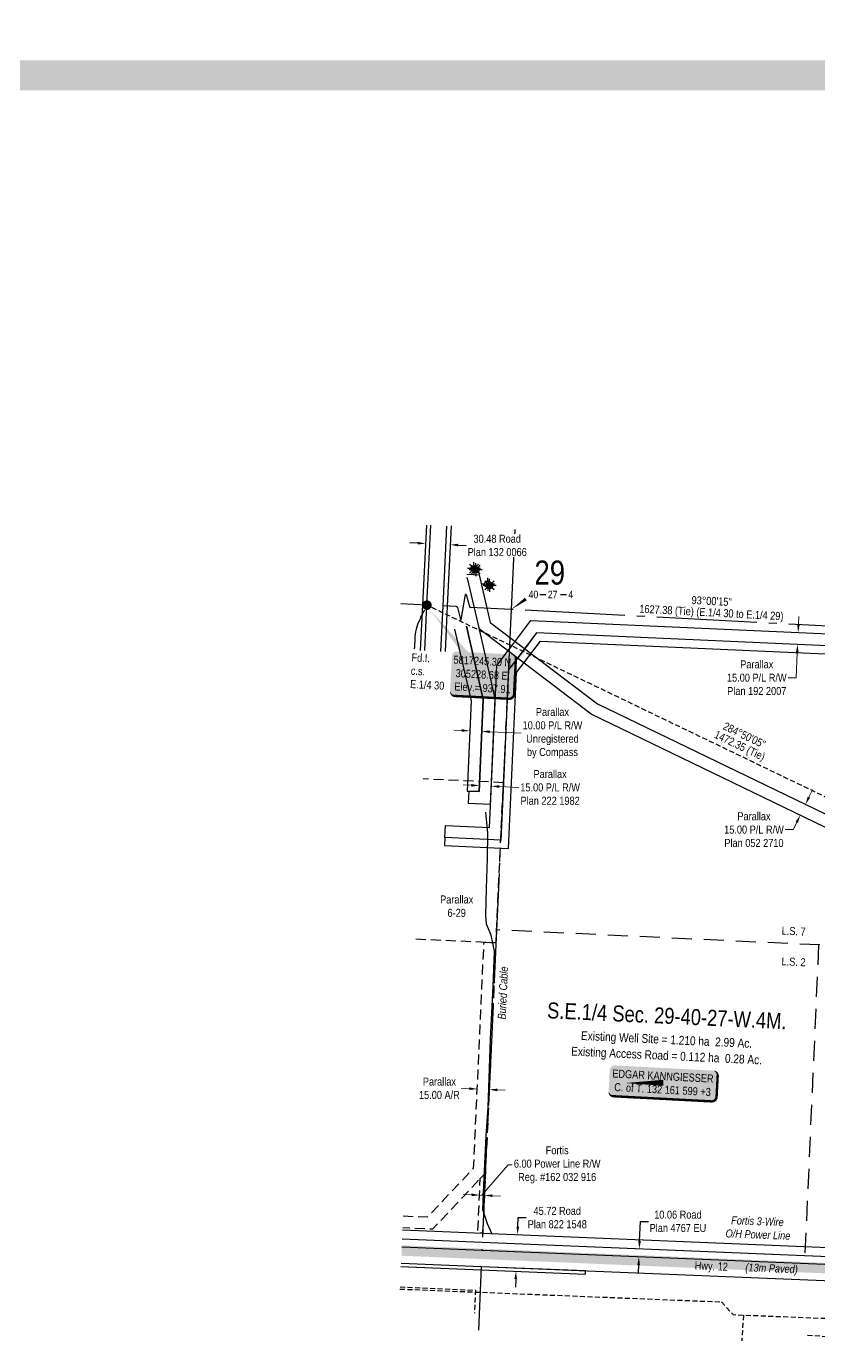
# Model space of a CAD drawing. Extents: x 303473 to 311369, y 5810487 to 5821147.
# Drawn here: x 305447 to 306436, y 5816284 to 5817931 of the extents above; entities that cross this region are included whole.
import ezdxf
from ezdxf.enums import TextEntityAlignment as Align

# ---------------------------------------------------------------- set-up
doc = ezdxf.new("R2010")
doc.units = 0
doc.header["$LTSCALE"] = 5
doc.header["$PDSIZE"] = 0.5
for name, pattern in [('foc-ACCESSROAD', [3.75, 2.5, -1.25]), ('foc-FLOWLINE', [3.75, 2.5, -1.25]), ('foc-LSD', [8, 5, -3]), ('foc-QUARTERLINE', [33, 25, -3, 2, -3]), ('foc-TIELINE', [1.875, 1.25, -0.625]), ('UG_PIPE', [1.875, 1.25, -0.625])]:
    doc.linetypes.add(name, pattern=pattern)
doc.layers.get('Defpoints').update_dxf_attribs({"color": 9})
for name, color, linetype in [('10', 1, 'Continuous'), ('9', 3, 'Continuous'), ('AS-CABLE', 224, 'foc-CABLE'), ('AS-DRILL-T', 8, 'Continuous'), ('AS-PIPE-UG', 44, 'UG_PIPE'), ('AS-POWER', 104, 'foc-POWER'), ('AS-ROADS', 254, 'Continuous'), ('AS-TELUS', 224, 'foc-TEL'), ('C-RW', 13, 'Continuous'), ('C-SYMBOL', 7, 'Continuous'), ('C-WS', 13, 'foc-ACCESSROAD'), ('C-WS-S', 8, 'Continuous'), ('CG-NOTES', 7, 'Continuous'), ('DETAIL-T', 7, 'Continuous'), ('F-EZE', 190, 'foc-FLOWLINE'), ('F-WS-S', 8, 'Continuous'), ('L-AREAREQUIRED', 7, 'Continuous'), ('L-AREAWORK', 5, 'Continuous'), ('L-BD', 7, 'Continuous'), ('L-MON', 1, 'Continuous'), ('L-ROAD-T', 7, 'Continuous'), ('L-SEC', 7, 'Continuous'), ('L-SECLBL', 7, 'Continuous'), ('L-SECQ', 8, 'foc-QUARTERLINE'), ('L-SECTION-LSD', 7, 'foc-LSD'), ('L-TIE', 7, 'foc-TIELINE'), ('L-TITLEDB', 4, 'Continuous'), ('L-TITLEDB-T', 4, 'Continuous')]:
    doc.layers.add(name, color=color, linetype=linetype)
for name, color, linetype, lineweight in [('C-RW-T', 13, 'Continuous', 9), ('F-RW-T', 190, 'Continuous', 9), ('T-TEXT', 48, 'Continuous', 18)]:
    doc.layers.add(name, color=color, linetype=linetype, lineweight=lineweight)
doc.layers.add('DISCLAIMER', color=7, linetype='Continuous', plot=False)
doc.styles.add('100L', font='ARIALN.TTF', dxfattribs={"height": 11})
doc.styles.add('175L', font='ARIALN.TTF', dxfattribs={"height": 20})
doc.styles.add('80', font='ARIALN.TTF', dxfattribs={"height": 10})
doc.styles.add('80CG', font='ARIALN.TTF', dxfattribs={"height": 10})
doc.styles.add('80L', font='ARIALN.TTF', dxfattribs={"height": 10})
doc.styles.add('80LS', font='ARIALNI.TTF', dxfattribs={"height": 10})
doc.styles.add('foc-LtypeFont', font='ARIALN.TTF', dxfattribs={"height": 7.35})
doc.styles.add('SIMPLEX', font='ARIALN.TTF')
doc.linetypes.add('foc-CABLE', pattern='A,2,-1,["C",foc-LtypeFont,S=0.2,R=0,X=-0.625,Y=-0.75],-1.24,8', length=12.24)
doc.linetypes.add('foc-POWER', pattern='A,6,-1,["P",foc-LtypeFont,S=0.2,R=0,X=-0.625,Y=-0.75],-1.24,4', length=12.24)
doc.linetypes.add('foc-POWER-NOLINE', pattern='A,0,-4,["P",foc-LtypeFont,S=0.2,R=0,X=-0.625,Y=-0.75],-8.24', length=12.24)
doc.linetypes.add('foc-TEL', pattern='A,2,-1,["T",foc-LtypeFont,S=0.2,R=0,X=-0.425,Y=-0.75],-1.24,8', length=12.24)
doc.linetypes.add('foc-TEL-NOLINE', pattern='A,0,-2,["T",foc-LtypeFont,S=0.2,R=0,X=-0.425,Y=-0.75],-10.24', length=12.24)
doc.dimstyles.new('Compass 5 000', dxfattribs={"dimscale": 5, "dimtxt": 9, "dimasz": 2, "dimexe": 0.2, "dimexo": 0.0625, "dimgap": 0.5, "dimtad": 0, "dimtih": 1, "dimtoh": 1, "dimzin": 0, "dimdsep": 46, "dimtxsty": '80CG', "dimcen": 0.1, "dimse1": 1, "dimse2": 1, "dimclrd": 256, "dimclrt": 256, "dimaunit": 1, "dimadec": 4, "dimazin": 0, "dimtfac": 0.06, "dimtofl": 0, "dimtmove": 0, "dimatfit": 1, "dimfxl": 0.2, "dimtolj": 1, "dimtzin": 0, "dimlwd": -1, "dimarcsym": 0})

# ---------------------------------------------------------------- blocks, each defined once
blk = doc.blocks.new('L-SECLBL')
at = {"layer": '9', "color": 7}
for p, q in [((-5.1, -27.8), (-12.3, -27.8)), ((20.7, -27.8), (13.5, -27.8))]:
    blk.add_line(p, q, dxfattribs=at)
at = {"layer": '10', "color": 2, "style": 'SIMPLEX'}
blk.add_attdef('SEC', text='', height=30, dxfattribs=at).set_placement((0, 0), align=Align.MIDDLE)
at = {"layer": '10', "color": 5, "style": '80L'}
blk.add_attdef('TWP', text='', height=9.5, dxfattribs=at).set_placement((-14.4, -27.4), align=Align.MIDDLE_RIGHT)
blk.add_attdef('RGE', text='', height=9.5, dxfattribs=at).set_placement((3.6, -27.4), align=Align.MIDDLE_CENTER)
blk.add_attdef('MER', text='', height=9.5, dxfattribs=at).set_placement((23.2, -27.4), align=Align.MIDDLE_LEFT)
blk = doc.blocks.new('*D383')
at = {"layer": 'Defpoints', "color": 0, "transparency": 16777216}
for p in [(306203.1, 5816403.8), (306202.7, 5816393.7), (306212, 5816393.3)]:
    blk.add_point(p, dxfattribs=at)
at = {"layer": 'L-TITLEDB-T', "transparency": 16777216}
for p, q in [((306212.8, 5816413.4), (306213.8, 5816437.8)), ((306213.8, 5816437.8), (306223.8, 5816437.8)), ((306211.6, 5816383.3), (306211.2, 5816373.3))]:
    blk.add_line(p, q, dxfattribs=at)
for points in [[(306211.2, 5816413.5), (306214.5, 5816413.3), (306212.4, 5816403.4)], [(306210, 5816383.4), (306213.3, 5816383.3), (306212, 5816393.3)]]:
    blk.add_solid(points, dxfattribs=at)
at = {"layer": 'L-TITLEDB-T', "transparency": 16777216, "insert": (306260.7, 5816437.8), "char_height": 10, "attachment_point": 5, "style": '80CG'}
blk.add_mtext('\\A1;10.06 Road \\PPlan 4767 EU', dxfattribs=at)
blk = doc.blocks.new('*D384')
at = {"layer": 'Defpoints', "color": 0, "transparency": 16777216}
for p in [(306013, 5816470.5), (306013.1, 5816473.4), (306019.1, 5816473.1)]:
    blk.add_point(p, dxfattribs=at)
at = {"layer": 'F-RW-T', "transparency": 16777216}
for p, q in [((306016, 5816470.4), (306048.6, 5816508.4)), ((306048.6, 5816508.4), (306053.6, 5816508.4)), ((306003, 5816471), (305993, 5816471.5)), ((306019, 5816470.3), (306013, 5816470.5)), ((306029, 5816469.8), (306039, 5816469.4))]:
    blk.add_line(p, q, dxfattribs=at)
for points in [[(306003, 5816472.7), (306002.9, 5816469.3), (306013, 5816470.5)], [(306029.1, 5816471.5), (306028.9, 5816468.2), (306019, 5816470.3)]]:
    blk.add_solid(points, dxfattribs=at)
at = {"layer": 'F-RW-T', "transparency": 16777216, "insert": (306109.9, 5816508.4), "char_height": 10, "attachment_point": 5, "style": '80CG'}
blk.add_mtext('\\A1;Fortis\\P6.00 Power Line R/W\\PReg. #162 032 916', dxfattribs=at)
blk = doc.blocks.new('*D385')
at = {"layer": 'Defpoints', "color": 0, "transparency": 16777216}
for p in [(306102.7, 5816419.5), (306058.5, 5816375.6), (306100.8, 5816373.9)]:
    blk.add_point(p, dxfattribs=at)
at = {"layer": 'L-TITLEDB-T', "transparency": 16777216}
for p, q in [((306060.8, 5816431.2), (306061.3, 5816442.5)), ((306061.3, 5816442.5), (306071.3, 5816442.5)), ((306058.1, 5816365.6), (306057.7, 5816355.7))]:
    blk.add_line(p, q, dxfattribs=at)
for points in [[(306059.1, 5816431.3), (306062.4, 5816431.2), (306060.4, 5816421.2)], [(306056.4, 5816365.7), (306059.7, 5816365.6), (306058.5, 5816375.6)]]:
    blk.add_solid(points, dxfattribs=at)
at = {"layer": 'L-TITLEDB-T', "transparency": 16777216, "insert": (306110, 5816442.5), "char_height": 10, "attachment_point": 5, "style": '80CG', "bg_fill": 3, "box_fill_scale": 1.1, "bg_fill_color": 256, "bg_fill_true_color": 13158600, "bg_fill_transparency": 0}
blk.add_mtext('\\A1;45.72 Road\\PPlan 822 1548', dxfattribs=at)
blk = doc.blocks.new('*D386')
at = {"layer": 'C-RW-T', "transparency": 16777216}
for p, q in [((306424.3, 5816967.6), (306428.7, 5816976.7)), ((306404.8, 5816927.1), (306394.8, 5816927.1)), ((306409.1, 5816936.1), (306404.8, 5816927.1))]:
    blk.add_line(p, q, dxfattribs=at)
for points in [[(306422.8, 5816968.4), (306425.8, 5816966.9), (306420, 5816958.6)], [(306407.6, 5816936.9), (306410.6, 5816935.4), (306413.5, 5816945.1)]]:
    blk.add_solid(points, dxfattribs=at)
at = {"layer": 'Defpoints', "color": 0, "transparency": 16777216}
for p in [(306420, 5816958.6), (306450.4, 5816944), (306443.9, 5816930.4)]:
    blk.add_point(p, dxfattribs=at)
at = {"layer": 'C-RW-T', "transparency": 16777216, "insert": (306355.7, 5816927.1), "char_height": 10, "attachment_point": 5, "style": '80CG'}
blk.add_mtext('\\A1;Parallax\\P15.00 P/L R/W\\PPlan 052 2710', dxfattribs=at)
blk = doc.blocks.new('fdia')
at = {"color": 255, "const_width": 1}
blk.add_lwpolyline([(-0.5, 0, 1), (0.5, 0, 1)], format="xyb", close=True, dxfattribs=at)
blk = doc.blocks.new('Fdiaa')
blk.add_blockref('fdia', (0, 0))
blk = doc.blocks.new('fdib')
at = {"color": 1, "const_width": 1.6}
blk.add_lwpolyline([(-0.4, 0, 1), (0.4, 0, 1)], format="xyb", close=True, dxfattribs=at)
at = {"color": 1}
blk.add_circle((0, 0), 0.8, dxfattribs=at)
blk = doc.blocks.new('Fdibb')
blk.add_blockref('fdib', (0, 0))
blk = doc.blocks.new('fdicc')
for name in ['Fdibb', 'Fdiaa']:
    blk.add_blockref(name, (0, 0))
blk = doc.blocks.new('FDI')
blk.add_blockref('fdicc', (0, 0))
blk = doc.blocks.new('Linebrk')
blk.add_lwpolyline([(0, 0.00175, -0.346152), (-0.00019, 0.0015), (-0.00314, 0.00055, 0.772575), (-0.00312, 0.00036), (0.00312, -0.00036, -0.772575), (0.00314, -0.00055), (0.00019, -0.0015, 0.346152), (0, -0.00175)], format="xyb")
blk = doc.blocks.new('*D392')
at = {"layer": 'C-RW-T', "transparency": 16777216}
for p, q in [((306411.3, 5817183.4), (306411.7, 5817193.4)), ((306409.7, 5817148.4), (306408.3, 5817116.9)), ((306408.3, 5817116.9), (306398.3, 5817116.9))]:
    blk.add_line(p, q, dxfattribs=at)
for points in [[(306409.6, 5817183.5), (306412.9, 5817183.3), (306410.8, 5817173.4)], [(306408, 5817148.5), (306411.4, 5817148.4), (306410.1, 5817158.4)]]:
    blk.add_solid(points, dxfattribs=at)
at = {"layer": 'Defpoints', "color": 0, "transparency": 16777216}
for p in [(306275, 5817179.5), (306274.3, 5817164.5), (306410.1, 5817158.4)]:
    blk.add_point(p, dxfattribs=at)
at = {"layer": 'C-RW-T', "transparency": 16777216, "insert": (306359.2, 5817116.9), "char_height": 10, "attachment_point": 5, "style": '80CG'}
blk.add_mtext('\\A1;Parallax\\P15.00 P/L R/W\\PPlan 192 2007', dxfattribs=at)
blk = doc.blocks.new('BH-Existing')
at = {"layer": 'AS-DRILL-T'}
h = blk.add_hatch(color=256, dxfattribs=at)
h.dxf.hatch_style = 1
edge = h.paths.add_edge_path()
edge.add_arc((0, 0), 0.5, 0, 360)
blk.add_circle((0, 0), 0.5, dxfattribs=at)
blk = doc.blocks.new('Gabd')
for p, q in [((-0.81, 0), (-1.62, 0)), ((0, 0.81), (0, 1.62)), ((1.62, 0), (0.81, 0)), ((0, -0.81), (0, -1.62))]:
    blk.add_line(p, q)
blk.add_circle((0, 0), 0.8)
blk = doc.blocks.new('GAS')
h = blk.add_hatch(color=255)
h.dxf.hatch_style = 1
edge = h.paths.add_edge_path()
edge.add_arc((0, 0), 0.9, 0, 360)
for p, q in [((-0.81, 0), (-1.62, 0)), ((-0.57, 0.57), (-1.14, 1.14)), ((0, 0.81), (0, 1.62)), ((0.57, 0.57), (1.14, 1.14)), ((1.62, 0), (0.81, 0)), ((-0.57, -0.57), (-1.14, -1.14)), ((0, -0.81), (0, -1.62)), ((1.14, -1.14), (0.57, -0.57))]:
    blk.add_line(p, q)
blk.add_circle((0, 0), 0.8)
blk = doc.blocks.new('*D394')
at = {"layer": 'C-RW-T', "transparency": 16777216}
for p, q in [((306000.1, 5816603.5), (305990.1, 5816604)), ((306035.1, 5816601.9), (306045, 5816601.5))]:
    blk.add_line(p, q, dxfattribs=at)
for points in [[(306000.2, 5816605.2), (306000, 5816601.9), (306010.1, 5816603.1)], [(306035.1, 5816603.6), (306035, 5816600.3), (306025.1, 5816602.4)]]:
    blk.add_solid(points, dxfattribs=at)
at = {"layer": 'Defpoints', "color": 0, "transparency": 16777216}
for p in [(306025.1, 5816602.4), (306009.7, 5816595.1), (306024.7, 5816594.4)]:
    blk.add_point(p, dxfattribs=at)
at = {"layer": 'C-RW-T', "transparency": 16777216, "insert": (305962.8, 5816604), "char_height": 10, "attachment_point": 5, "style": '80CG'}
blk.add_mtext('\\A1;Parallax\\P15.00 A/R', dxfattribs=at)
blk = doc.blocks.new('*U397')
h = blk.add_hatch(color=59)
edge = h.paths.add_edge_path()
edge.add_line((-61.5, -20), (61.5, -20))
edge.add_arc((61.5, -14), 6, 270, 360)
edge.add_line((67.5, -14), (67.5, 12.5))
edge.add_arc((61.5, 12.5), 6, 0, 90)
edge.add_line((61.5, 18.5), (-61.5, 18.5))
edge.add_arc((-61.5, 12.5), 6, 90, 180)
edge.add_line((-67.5, 12.5), (-67.5, -14))
edge.add_arc((-61.5, -14), 6, 180, 270)
at = {"color": 1, "flags": 128}
blk.add_lwpolyline([(-61.5, -20, 3, 3, 0), (61.5, -20, 3, 3, 0.414214), (67.5, -14, 3, 3, 0), (67.5, 12.5, 3, 0, 0.414214), (61.5, 18.5, 0, 0, 0), (-61.5, 18.5, 0, 0, 0.414214), (-67.5, 12.5, 0, 0, 0), (-67.5, -14, 0, 3, 0.414214)], format="xyseb", close=True, dxfattribs=at)
blk.add_lwpolyline([(-47.7, -2.8, 0, 7.5, 0), (0, 0, 0, 0, 0)], format="xyseb", dxfattribs=at)
at = {"color": 1, "style": '80'}
blk.add_attdef('ENTER_TEXT_001', (-36.3, -5), '', height=10, dxfattribs=at)
blk = doc.blocks.new('*U414')
h = blk.add_hatch(color=254)
edge = h.paths.add_edge_path()
edge.add_line((-34, -28.5), (34, -28.5))
edge.add_arc((34, -22.5), 6, 270, 360)
edge.add_line((40, -22.5), (40, 21))
edge.add_arc((34, 21), 6, 0, 90)
edge.add_line((34, 27), (-34, 27))
edge.add_arc((-34, 21), 6, 90, 180)
edge.add_line((-40, 21), (-40, -22.5))
edge.add_arc((-34, -22.5), 6, 180, 270)
at = {"color": 1, "flags": 128}
blk.add_lwpolyline([(-70.4, 77.5, 0, 10, 0), (0, 0, 5, 5, 0)], format="xyseb", dxfattribs=at)
blk.add_lwpolyline([(-34, -28.5, 3, 3, 0), (34, -28.5, 3, 3, 0.414214), (40, -22.5, 3, 3, 0), (40, 21, 3, 0, 0.414214), (34, 27, 0, 0, 0), (-34, 27, 0, 0, 0.414214), (-40, 21, 0, 0, 0), (-40, -22.5, 0, 3, 0.414214)], format="xyseb", close=True, dxfattribs=at)
at = {"color": 1, "style": '80'}
blk.add_attdef('ENTER_TEXT_001', (-36.3, -5), '', height=10, dxfattribs=at)
blk = doc.blocks.new('*D475')
at = {"layer": 'C-RW-T', "transparency": 16777216}
for p, q in [((306002.6, 5816982.5), (305992.7, 5816983)), ((306037.6, 5816980.9), (306062, 5816979.8))]:
    blk.add_line(p, q, dxfattribs=at)
for points in [[(306002.7, 5816984.2), (306002.6, 5816980.8), (306012.6, 5816982.1)], [(306037.7, 5816982.6), (306037.5, 5816979.3), (306027.6, 5816981.4)]]:
    blk.add_solid(points, dxfattribs=at)
at = {"layer": 'Defpoints', "color": 0, "transparency": 16777216}
for p in [(306013.7, 5817005.9), (306028.7, 5817005.2), (306027.6, 5816981.4)]:
    blk.add_point(p, dxfattribs=at)
at = {"layer": 'C-RW-T', "transparency": 16777216, "insert": (306101.1, 5816979.8), "char_height": 10, "attachment_point": 5, "style": '80CG'}
blk.add_mtext('\\A1;Parallax\\P15.00 P/L R/W\\PPlan 222 1982', dxfattribs=at)
blk = doc.blocks.new('*D476')
at = {"layer": 'C-RW-T', "transparency": 16777216}
for p, q in [((305990.7, 5817051), (305980.8, 5817051.4)), ((306025.7, 5817049.4), (306065, 5817047.6))]:
    blk.add_line(p, q, dxfattribs=at)
for points in [[(305990.8, 5817052.7), (305990.7, 5817049.3), (306000.7, 5817050.5)], [(306025.8, 5817051.1), (306025.6, 5817047.7), (306015.7, 5817049.9)]]:
    blk.add_solid(points, dxfattribs=at)
at = {"layer": 'Defpoints', "color": 0, "transparency": 16777216}
for p in [(306001.1, 5817058.5), (306016.1, 5817057.8), (306015.7, 5817049.9)]:
    blk.add_point(p, dxfattribs=at)
at = {"layer": 'C-RW-T', "transparency": 16777216, "insert": (306104, 5817047.6), "char_height": 10, "attachment_point": 5, "style": '80CG'}
blk.add_mtext('\\A1;Parallax\\P10.00 P/L R/W\\PUnregistered\\Pby Compass', dxfattribs=at)
blk = doc.blocks.new('*D477')
at = {"layer": 'Defpoints', "color": 0, "transparency": 16777216}
for p in [(305945.4, 5817275.2), (305975.8, 5817273.8), (305976.3, 5817283)]:
    blk.add_point(p, dxfattribs=at)
at = {"layer": 'L-TITLEDB-T', "transparency": 16777216}
for p, q in [((305935.8, 5817285), (305925.8, 5817285.5)), ((305986.3, 5817282.6), (305996.2, 5817282.1))]:
    blk.add_line(p, q, dxfattribs=at)
for points in [[(305935.9, 5817286.6), (305935.7, 5817283.3), (305945.8, 5817284.5)], [(305986.3, 5817284.2), (305986.2, 5817280.9), (305976.3, 5817283)]]:
    blk.add_solid(points, dxfattribs=at)
at = {"layer": 'L-TITLEDB-T', "transparency": 16777216, "insert": (306035, 5817282.1), "char_height": 10, "attachment_point": 5, "style": '80CG', "bg_fill": 3, "box_fill_scale": 1.1, "bg_fill_color": 256, "bg_fill_true_color": 13158600, "bg_fill_transparency": 0}
blk.add_mtext('\\A1;30.48 Road\\PPlan 132 0066', dxfattribs=at)
blk = doc.blocks.new('Disclaimer_Legal')
at = {"layer": 'DISCLAIMER', "color": 254, "flags": 128}
blk.add_lwpolyline([(-3612.9, -1104.6, 37.5, 37.5, 0), (4096.1, -1104.6, 37.5, 37.5, 0.414214), (4171.1, -1029.6, 37.5, 37.5, 0), (4171.1, 2078.7, 37.5, 0, 0.414214), (4096.1, 2153.7, 0, 0, 0), (-3612.9, 2153.7, 0, 0, 0.414214), (-3687.9, 2078.7, 0, 0, 0), (-3687.9, -1029.6, 0, 37.5, 0.414214)], format="xyseb", close=True, dxfattribs=at)

msp = doc.modelspace()

# ---------------------------------------------------------------- linework, layer by layer
at = {"layer": 'AS-CABLE', "flags": 128}
msp.add_lwpolyline([(306028.154, 5816422.426), (306022.839, 5816434.572), (306017.142, 5816452.163), (306018.361, 5816483.322), (306021.369, 5816544.557), (306023.546, 5816580.253), (306026.635, 5816665.992), (306029.911, 5816731.021), (306031.821, 5816775.5), (306027.627, 5816795.506), (306021.705, 5816808.976), (306020.646, 5816820.466), (306021.578, 5816853.519), (306022.964, 5816891.006), (306023.403, 5816922.533), (306021.37, 5816944.847), (306020.985, 5816949.133)], dxfattribs=at)
at = {"layer": 'AS-PIPE-UG', "flags": 128}
for points in [[(305913.526, 5816353.244), (306315.026, 5816337.236)], [(305913.653, 5816356.051), (306007.774, 5816351.728), (306006.602, 5816323.167)], [(306315.026, 5816337.236), (306329.655, 5816321.239), (306463.655, 5816315.979), (306492.087, 5816331.424), (306920.336, 5816314.332)], [(306342.507, 5816320.481), (306340.389, 5816288.365)], [(306422.365, 5816295.732), (306449.542, 5816293.922), (306448.731, 5816283.802)]]:
    msp.add_lwpolyline(points, dxfattribs=at)
at = {"layer": 'AS-POWER', "linetype": 'foc-POWER-NOLINE', "flags": 128}
for points in [[(305916.889, 5816427.091), (306016.626, 5816423.007)], [(306016.626, 5816423.007), (306478.626, 5816404.087), (306822.15, 5816382.196)]]:
    msp.add_lwpolyline(points, dxfattribs=at)
at = {"layer": 'AS-ROADS', "flags": 128}
msp.add_lwpolyline([(305915.717, 5816401.363, 12.999, 12.999, 0), (306921.376, 5816359.534, 12.999, 12.999, 0)], format="xyseb", dxfattribs=at)
at = {"layer": 'AS-TELUS', "linetype": 'foc-TEL-NOLINE', "flags": 128}
msp.add_lwpolyline([(305916.374, 5816415.793), (306016.283, 5816411.664), (306922.016, 5816374.317)], dxfattribs=at)
at = {"layer": 'C-RW', "flags": 128}
for points in [[(306847.649, 5817138.954), (306084.248, 5817172.951), (306067.65, 5817151.066), (306049.17, 5817126.698), (306042.694, 5816985.826), (306039.391, 5816913.968), (305969.622, 5816917.172), (305970.31, 5816932.155), (306025.248, 5816929.632), (306027.312, 5816974.582), (306034.551, 5817132.244), (306055.699, 5817160.129), (306077.053, 5817188.285), (306848.256, 5817153.941)], [(305969.163, 5816907.182), (306049.074, 5816903.513), (306059.167, 5817123.332), (306089.045, 5817162.728), (306847.243, 5817128.962), (306847.649, 5817138.954), (306084.248, 5817172.951), (306049.17, 5817126.698), (306039.391, 5816913.968), (305969.622, 5816917.172)]]:
    msp.add_lwpolyline(points, close=True, dxfattribs=at)
for points in [[(305981.853, 5817177.727), (306002.443, 5817088.204), (305997.309, 5816975.305), (306012.293, 5816974.636), (306017.519, 5817089.569), (305996.471, 5817181.089)], [(305996.471, 5817181.089), (306017.519, 5817089.569), (306012.293, 5816974.636), (305999.477, 5816975.208), (305998.734, 5816960.2), (306026.597, 5816959.016), (306032.595, 5817090.934), (306011.088, 5817184.45)]]:
    msp.add_lwpolyline(points, dxfattribs=at)
at = {"layer": 'C-WS', "flags": 128}
for points in [[(305933.445, 5816790.627), (306033.519, 5816786.023), (306042.711, 5816985.796), (305942.544, 5816990.404)], [(305917.683, 5816444.538), (305948.114, 5816443.302), (306005.544, 5816504.307), (306018.537, 5816786.713), (306033.519, 5816786.023), (306020.271, 5816498.07), (305954.344, 5816428.038), (305917.001, 5816429.554)]]:
    msp.add_lwpolyline(points, dxfattribs=at)
at = {"layer": 'F-EZE', "flags": 128}
msp.add_lwpolyline([(306013.904, 5816491.308), (306020.272, 5816498.07), (306016.821, 5816422.999), (306010.806, 5816423.28), (306013.904, 5816491.308)], dxfattribs=at)
at = {"layer": 'L-SEC', "flags": 128}
for points in [[(305944.569, 5817150.777), (305947.258, 5817207.498), (305952.105, 5817307.375)], [(305964.665, 5817149.824), (305967.353, 5817206.534), (305972.2, 5817306.4)], [(306853.686, 5817160.009), (306821.587, 5816368.312), (306015.81, 5816401.271)], [(306015.81, 5816401.271), (305915.899, 5816405.357)], [(306014.915, 5816381.172), (305914.984, 5816385.259)], [(306820.772, 5816348.211), (306014.915, 5816381.172)]]:
    msp.add_lwpolyline(points, dxfattribs=at)
at = {"layer": 'L-SECLBL', "flags": 128}
msp.add_lwpolyline([(306052.286, 5817202.076, 0, 4, 0), (306070.793, 5817215.193, 0, 0, 0)], format="xyseb", dxfattribs=at)
at = {"layer": 'L-SECQ', "flags": 128}
for points in [[(306056.846, 5817302.184), (306052.286, 5817202.076)], [(305947.263, 5817207.588), (305914.734, 5817209.296)], [(305947.258, 5817207.502), (305942.131, 5817207.771)], [(305984.092, 5817205.655), (305967.353, 5817206.534)], [(306052.286, 5817202.076), (306001.537, 5817204.739)], [(306052.286, 5817202.076), (306015.81, 5816401.271)], [(306853.686, 5817160.009), (306052.286, 5817202.076)], [(306014.895, 5816381.173), (306011.571, 5816301.717)]]:
    msp.add_lwpolyline(points, dxfattribs=at)
at = {"layer": 'L-SECTION-LSD', "flags": 128}
for points in [[(306837.633, 5816764.433), (306034.055, 5816801.842)], [(306436.449, 5816783.109), (306418.734, 5816384.79)]]:
    msp.add_lwpolyline(points, dxfattribs=at)
at = {"layer": 'L-TIE', "flags": 128}
msp.add_lwpolyline([(306651.826, 5816868.355), (305947.258, 5817207.498)], dxfattribs=at)
at = {"layer": 'L-TITLEDB'}
msp.add_line((305972.604, 5817206.153), (305969.915, 5817149.575), dxfattribs=at)
at = {"layer": 'L-TITLEDB', "flags": 128}
for points in [[(305939.395, 5817151.022), (305942.085, 5817207.746), (305946.932, 5817307.626)], [(305977.397, 5817306.636), (305972.604, 5817206.153)], [(305916.374, 5816415.793), (306016.282, 5816411.664), (306821.995, 5816378.363), (306821.587, 5816368.312), (306015.81, 5816401.271), (305915.899, 5816405.357)], [(305916.889, 5816427.091), (306016.626, 5816423.007), (306478.626, 5816404.087), (306822.15, 5816382.196), (306821.995, 5816378.363)], [(305914.806, 5816381.355), (306014.733, 5816377.293), (306145.245, 5816371.954), (306145.404, 5816375.835), (306014.895, 5816381.173), (305914.984, 5816385.259)]]:
    msp.add_lwpolyline(points, dxfattribs=at)

# ---------------------------------------------------------------- block references
msp.add_blockref('Disclaimer_Legal', (307179.458, 5818974.086))
at = {"layer": 'AS-DRILL-T', "xscale": 5.000000000000004, "yscale": 5.000000000000004, "zscale": 5.000000000000004}
for p in [(306008.195, 5817251.846), (306025.442, 5817232.231)]:
    msp.add_blockref('BH-Existing', p, dxfattribs=at)
at = {"layer": 'C-WS-S', "xscale": 4.999597799999997, "yscale": 4.999597799999997, "zscale": 4.999597799999997}
msp.add_blockref('GAS', (306005.988, 5817253.156), dxfattribs=at)
at = {"layer": 'CG-NOTES'}
ref = msp.add_blockref('*U397', (306242.331, 5816610.863), dxfattribs=dict(at, xscale=0.99991684, yscale=0.99991684, zscale=0.99991684, rotation=357))
ref.add_attrib('ENTER_TEXT_001', 'EDGAR KANNGIESSER', (306178.551, 5816617.632), dxfattribs={"layer": '0', "color": 1, "height": 9.99917, "rotation": 357, "style": '80'})
ref.add_attrib('ENTER_TEXT_002', 'C. of T. 132 161 599 +3', (306181.011, 5816600.638), dxfattribs={"layer": '0', "color": 1, "height": 9.99917, "rotation": 357, "style": '80'})
at = {"layer": 'DETAIL-T'}
ref = msp.add_blockref('*U414', (306017.271, 5817120.841), dxfattribs=dict(at, xscale=0.99991684, yscale=0.99991684, zscale=0.99991684, rotation=357))
ref.add_attrib('ENTER_TEXT_001', '5817245.30 N.', (305980.275, 5817134.571), dxfattribs={"layer": '0', "color": 1, "height": 9.99917, "rotation": 357, "style": '80'})
ref.add_attrib('ENTER_TEXT_002', '305228.68 E.', (305982.891, 5817117.704), dxfattribs={"layer": '0', "color": 1, "height": 9.99917, "rotation": 357, "style": '80'})
ref.add_attrib('ENTER_TEXT_003', 'Elev.= 937.91', (305981.254, 5817101.061), dxfattribs={"layer": '0', "color": 1, "height": 9.99917, "rotation": 357, "style": '80'})
at = {"layer": 'F-WS-S'}
for name, p, xscale, yscale, zscale in [('GAS', (306008.195, 5817251.846), 5.000000000000004, 5.000000000000004, 5.000000000000004), ('Gabd', (306023.397, 5817233.618), 4.998149658280875, 4.998149658280875, 4.998149658280875), ('GAS', (306025.442, 5817232.231), 5.000000000000004, 5.000000000000004, 5.000000000000004)]:
    msp.add_blockref(name, p, dxfattribs=dict(at, xscale=xscale, yscale=yscale, zscale=zscale))
at = {"layer": 'L-MON', "xscale": 5.000000000000025, "yscale": 5.000000000000025, "zscale": 5.000000000000025}
msp.add_blockref('FDI', (305947.258, 5817207.498), dxfattribs=at)
at = {"layer": 'L-SECLBL', "xscale": 0.99991684, "yscale": 0.99991684, "zscale": 0.99991684}
msp.add_blockref('L-SECLBL', (306100.685, 5817248.266), dxfattribs=at).add_auto_attribs({'SEC': '29', 'TWP': '40', 'RGE': '27', 'MER': '4'})
at = {"layer": 'L-SECQ', "xscale": 4999.584200000035, "yscale": 4999.584200000035, "zscale": 0.99991684, "rotation": 86.99522626040735}
msp.add_blockref('Linebrk', (305992.814, 5817205.197), dxfattribs=at)

# ---------------------------------------------------------------- texts
at = {"layer": 'AS-CABLE', "insert": (306035.579, 5816689.979), "char_height": 9.99927, "attachment_point": 1, "rotation": 87.367978, "style": '80L'}
msp.add_mtext_dynamic_manual_height_columns('\\pi0.2982,t110.29019;{\\fArial Narrow|b0|i1|c0|p34;Buried Cable}', width=66.03502, gutter_width=50, heights=[0], dxfattribs=at)
at = {"layer": 'AS-POWER', "insert": (306307.751, 5816445.044), "char_height": 9.99927, "attachment_point": 1, "rotation": 357.779317, "style": '80L'}
msp.add_mtext_dynamic_manual_height_columns('\\pi19.73517;{\\fArial Narrow|b0|i1|c0|p34;Fortis 3-Wire\\P\\pi10.2304; O/H Power Line}', width=104.22005, gutter_width=50, heights=[0], dxfattribs=at)
at = {"layer": 'C-RW-T', "insert": (305984.395, 5816844.882), "char_height": 10, "width": 51.2029, "attachment_point": 2, "style": '80CG'}
msp.add_mtext('Parallax 6-29', dxfattribs=at)
at = {"layer": 'C-SYMBOL', "color": 3, "style": '175L'}
msp.add_text('S.E.1/4 Sec. 29-40-27-W.4M.', height=19.99834, rotation=357.334648, dxfattribs=at).set_placement((306246.146, 5816678.639), align=Align.BOTTOM_CENTER)
at = {"layer": 'L-AREAREQUIRED', "color": 5, "style": '100L'}
msp.add_text('Existing Well Site = 1.210 ha  2.99 Ac.', height=10.99909, rotation=357.334648, dxfattribs=at).set_placement((306246.146, 5816656.14), align=Align.BOTTOM_CENTER)
at = {"layer": 'L-AREAWORK', "color": 5, "style": '100L'}
msp.add_text('Existing Access Road = 0.112 ha  0.28 Ac.', height=10.99909, rotation=357.334648, dxfattribs=at).set_placement((306246.146, 5816636.142), align=Align.BOTTOM_CENTER)
at = {"layer": 'L-BD', "char_height": 9.99917, "attachment_point": 1, "line_spacing_factor": 0.855, "style": '80L'}
for s, insert, width, rotation in [('\\pi65.27991;93°00\'15"\\P\\pi0.66386;1627.38 (Tie) (E.1/4 30 to E.1/4 29)', (306212.886, 5817222.433), 179.63486, 356.994555), ('\\pi5.98061;284°50\'05" \\P\\pi0.66386;1472.35 (Tie)', (306315.072, 5817064.54), 67.54322, 334.296047)]:
    msp.add_mtext(s, dxfattribs=dict(at, insert=insert, width=width, rotation=rotation))
at = {"layer": 'L-MON', "insert": (305928.32, 5817147.32), "char_height": 9.9992, "attachment_point": 1, "rotation": 356.995226, "style": '80L'}
msp.add_mtext_dynamic_manual_height_columns('Fd.I.\\Pc.s.\\PE.1/4 30', width=42.21109, gutter_width=50, heights=[0], dxfattribs=at)
at = {"layer": 'L-ROAD-T', "style": '80L'}
msp.add_text('Hwy. 12', height=9.9993, rotation=357.693305, dxfattribs=at).set_placement((306302.405, 5816381.893), align=Align.MIDDLE_CENTER)
at = {"layer": 'T-TEXT', "style": '80LS'}
msp.add_text('(13m Paved)', height=9.99927, rotation=357.693305, dxfattribs=at).set_placement((306377.72, 5816379.153), align=Align.MIDDLE_CENTER)

# ---------------------------------------------------------------- dimensions: what is measured, and where the dimension line sits
at = {"layer": 'C-RW-T'}
for base, p1, p2, angle, text, picture, middle in [((306410.146, 5817158.438), (306275.007, 5817179.47), (306274.34, 5817164.486), 267.45009, 'Parallax\\P15.00 P/L R/W\\PPlan 192 2007', '*D392', (306359.212, 5817116.863)), ((306015.713, 5817049.853), (306001.09, 5817058.464), (306016.074, 5817057.783), 357.396562, 'Parallax\\P10.00 P/L R/W\\PUnregistered\\Pby Compass', '*D476', (306104.047, 5817047.613)), ((306027.614, 5816981.377), (306013.714, 5817005.895), (306028.698, 5817005.214), 357.396562, 'Parallax\\P15.00 P/L R/W\\PPlan 222 1982', '*D475', (306101.123, 5816979.812)), ((306419.996, 5816958.646), (306443.879, 5816930.446), (306450.406, 5816943.951), 64.20879, 'Parallax\\P15.00 P/L R/W\\PPlan 052 2710', '*D386', (306355.686, 5816927.133)), ((306025.071, 5816602.39), (306009.72, 5816595.072), (306024.703, 5816594.382), 357.365821, 'Parallax\\P15.00 A/R', '*D394', (305962.827, 5816603.999))]:
    dim = msp.add_linear_dim(base=base, p1=p1, p2=p2, angle=angle, text=text, dimstyle='Compass 5 000', dxfattribs=at)
    dim.commit()
    dim.dimension.update_dxf_attribs({"geometry": picture, "text_midpoint": middle, "dimtype": 161})
at = {"layer": 'F-RW-T'}
dim = msp.add_linear_dim(base=(306012.959, 5816470.549), p1=(306019.125, 5816473.129), p2=(306013.089, 5816473.404), angle=177.392312, text='Fortis\\P6.00 Power Line R/W\\PReg. #162 032 916', dimstyle='Compass 5 000', override={"dimtmove": 1}, dxfattribs=at)
dim.commit()
dim.dimension.update_dxf_attribs({"geometry": '*D384', "text_midpoint": (306056.084, 5816508.408), "dimtype": 161})
at = {"layer": 'L-TITLEDB-T'}
dim = msp.add_linear_dim(base=(306212.023, 5816393.333), p1=(306203.101, 5816403.796), p2=(306202.695, 5816393.709), angle=267.693305, text='10.06 Road \\PPlan 4767 EU', dimstyle='Compass 5 000', dxfattribs=at)
dim.commit()
dim.dimension.update_dxf_attribs({"geometry": '*D383', "text_midpoint": (306260.748, 5816437.816), "dimtype": 161})

# ---------------------------------------------------------------- leaders
at = {"layer": 'L-MON', "path_type": 1}
msp.add_leader([(305943.624, 5817201.132), (305933.718, 5817177.387), (305931.403, 5817152.842)], dimstyle='Compass 5 000', override={"dimgap": 0.5, "dimtad": 0}, dxfattribs=at)

# ---------------------------------------------------------------- next in the draw order: texts
at = {"layer": 'L-SECTION-LSD', "char_height": 9.99917, "attachment_point": 1, "rotation": 357.334648, "style": '100L', "bg_fill": 3, "box_fill_scale": 1.5, "bg_fill_color": 256, "bg_fill_transparency": 0}
for s, width, insert in [('\\pi2.29911;L.S. 7', 30.8779, (306388.289, 5816806.144)), ('\\pi2.14028;L.S. 2', 30.65087, (306388.289, 5816767.862))]:
    msp.add_mtext_dynamic_manual_height_columns(s, width=width, gutter_width=54.995, heights=[0], dxfattribs=dict(at, insert=insert))

# ---------------------------------------------------------------- next in the draw order: dimensions: what is measured, and where the dimension line sits
at = {"layer": 'L-TITLEDB-T'}
dim = msp.add_linear_dim(base=(306058.479, 5816375.637), p1=(306102.653, 5816419.494), p2=(306100.763, 5816373.886), angle=267.627869, text='45.72 Road\\PPlan 822 1548', dimstyle='Compass 5 000', override={"dimtfill": 1}, dxfattribs=at)
dim.commit()
dim.dimension.update_dxf_attribs({"geometry": '*D385', "text_midpoint": (306109.996, 5816442.54), "dimtype": 161})

# ---------------------------------------------------------------- next in the draw order: linework, layer by layer
at = {"layer": 'C-RW', "flags": 128}
msp.add_lwpolyline([(305997.007, 5817246.447), (306012.377, 5817245.406), (306026.216, 5817186.039), (306160.321, 5817084.129), (306716.805, 5816815.219), (306710.278, 5816801.716), (306152.45, 5817071.271), (306012.694, 5817177.469), (305998.022, 5817241.263), (305996.662, 5817241.355)], dxfattribs=at)

# ---------------------------------------------------------------- next in the draw order: dimensions: what is measured, and where the dimension line sits
at = {"layer": 'L-TITLEDB-T'}
dim = msp.add_linear_dim(base=(305976.272, 5817283.048), p1=(305945.36, 5817275.246), p2=(305975.83, 5817273.793), angle=357.269114, text='30.48 Road\\PPlan 132 0066', dimstyle='Compass 5 000', override={"dimtfill": 1}, dxfattribs=at)
dim.commit()
dim.dimension.update_dxf_attribs({"geometry": '*D477', "text_midpoint": (306034.98, 5817282.095), "dimtype": 161})

doc.saveas('drawing.dxf')
